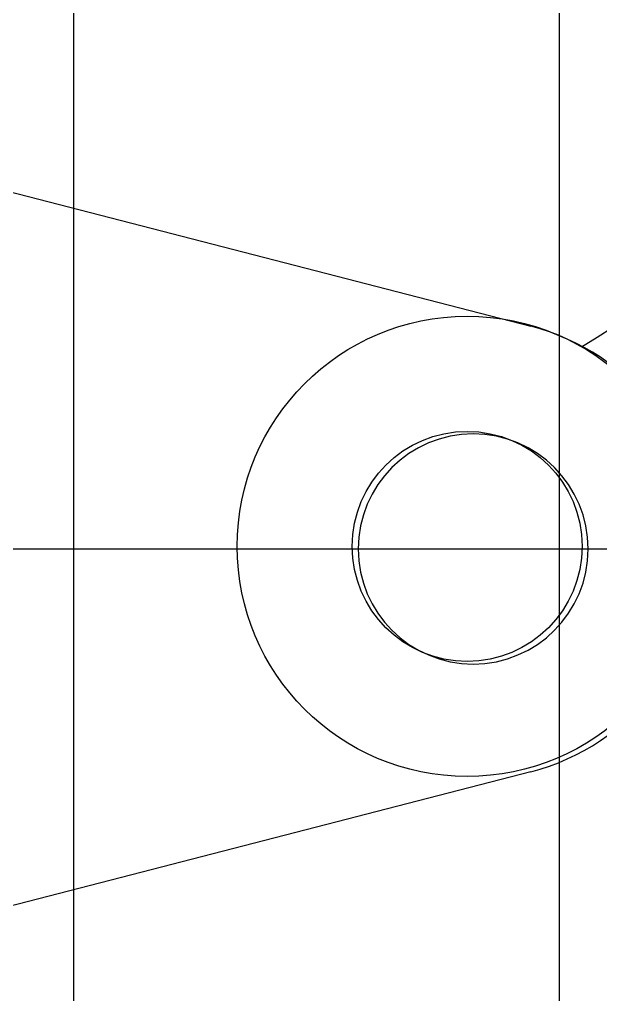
# Model space of a CAD drawing. Extents: x -588 to 2961, y -4857 to 3.
# Drawn here: x 2620.4 to 2671, y -2052.3 to -1967.5 of the extents above; entities that cross this region are included whole.
import ezdxf

# ---------------------------------------------------------------- set-up
doc = ezdxf.new("R2010")
doc.units = 0
doc.header["$MEASUREMENT"] = 0
doc.layers.get('0').update_dxf_attribs({"linetype": 'CONTINUOUS'})
doc.layers.add('DIMENSION', color=5, linetype='CONTINUOUS')

msp = doc.modelspace()

# ---------------------------------------------------------------- linework, layer by layer
at = {"color": 1}
for p, q in [((2625.138343, -1857.150524), (2625.138343, -4857.150524)), ((2625.138343, -1857.150524), (2625.138343, -4857.150524)), ((2625.138343, -1857.150524), (2625.138343, -4857.150524)), ((2625.138343, -1857.150524), (2625.138343, -4857.150524)), ((2589.896399, -1974.833586), (2664.896399, -1994.198503)), ((2589.896399, -1974.833586), (2664.896399, -1994.198503)), ((2664.896399, -2032.928337), (2589.896399, -2052.293253)), ((2664.896399, -2032.928337), (2589.896399, -2052.293253))]:
    msp.add_line(p, q, dxfattribs=at)
for radius in [20, 10]:
    msp.add_circle((2659.368036, -2013.336904), radius, dxfattribs=at)
for centre, radius, start, end in [((2614.71019, -1906.307502), 105, 301.340472, 51.524261), ((2659.896399, -2013.56342), 20, 284.477512, 75.522488), ((2659.896399, -2013.56342), 10, 0, 180), ((2659.896399, -2013.56342), 10, 180, 0)]:
    msp.add_arc(centre, radius, start, end, dxfattribs=at)
at = {"layer": 'DIMENSION', "ltscale": 10}
msp.add_xline((2667.396399, -1907.406991), (0, 1), dxfattribs=at)
at = {"layer": 'DIMENSION'}
msp.add_xline((2559.896399, -2013.56342), (1, 0), dxfattribs=at)

doc.saveas('drawing.dxf')
